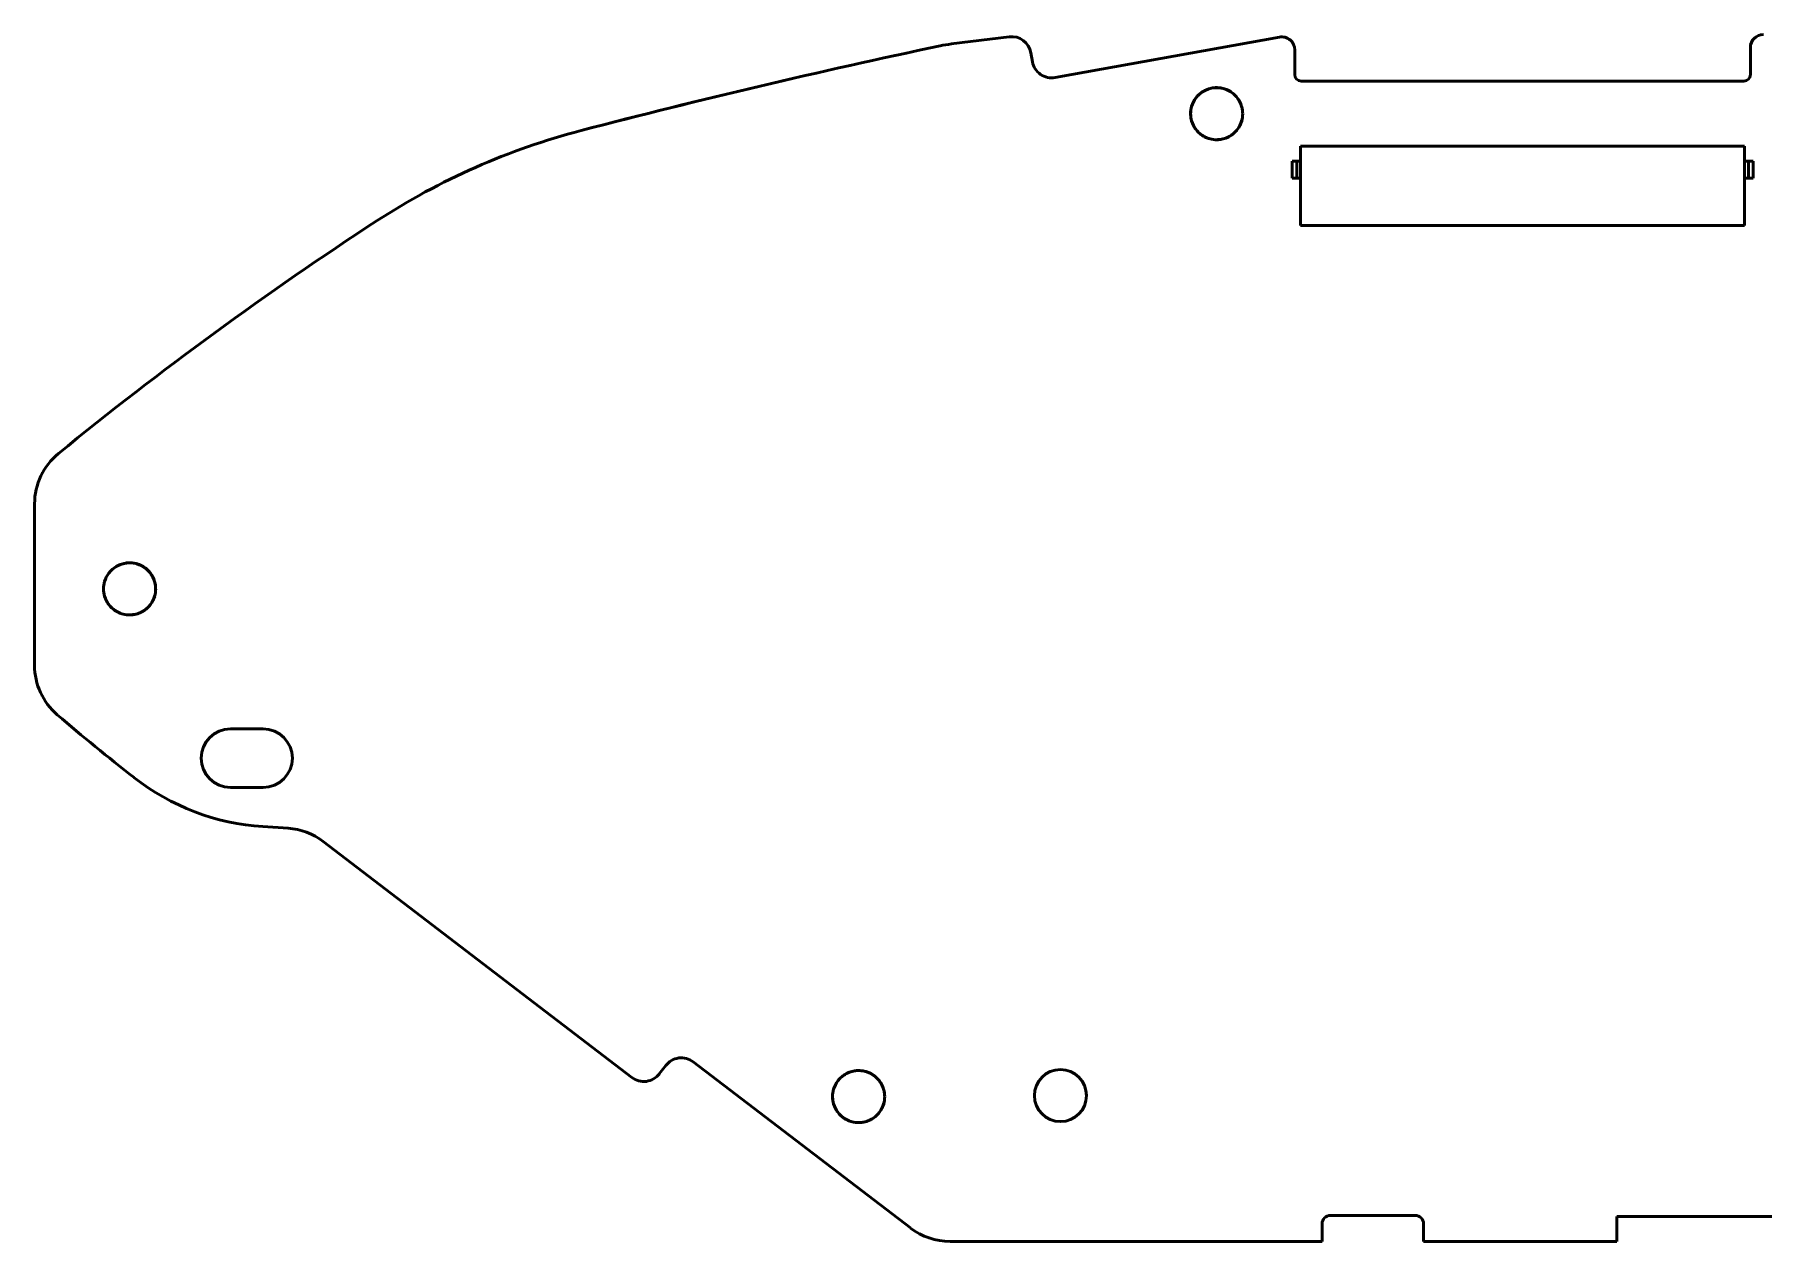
# Model space of a CAD drawing. Header units: millimetres. Extents: x 76 to 354, y 114 to 207.
# Drawn here: x 75.6 to 208.4, y 114 to 206.7 of the extents above; entities that cross this region are included whole.
import ezdxf

# ---------------------------------------------------------------- set-up
doc = ezdxf.new("R2010")
doc.units = ezdxf.units.MM
doc.layers.add('Visible (ISO)', color=7, linetype='Continuous', lineweight=50)

msp = doc.modelspace()

# ---------------------------------------------------------------- linework, layer by layer
at = {"layer": 'Visible (ISO)'}
for p, q in [((146.01, 205.97), (150.46, 206.51)), ((150.46, 206.51), (146.01, 205.97)), ((171.21, 206.49), (153.99, 203.39)), ((152.12, 205.29), (152.24, 204.6)), ((152.24, 204.6), (152.12, 205.29)), ((172.39, 203.61), (172.39, 205.51)), ((207.39, 205.69), (207.39, 203.61)), ((206.89, 203.11), (172.89, 203.11)), ((117.58, 199.32), (117.57, 199.32)), ((172.84, 198.11), (172.84, 192.01)), ((206.94, 198.11), (172.84, 198.11)), ((206.94, 192.01), (206.94, 198.11)), ((172.19, 196.96), (172.19, 195.66)), ((172.54, 196.96), (172.19, 196.96)), ((172.84, 196.96), (172.54, 196.96)), ((172.54, 196.96), (172.54, 195.66)), ((207.24, 196.96), (206.94, 196.96)), ((207.24, 196.96), (207.59, 196.96)), ((207.24, 195.66), (207.24, 196.96)), ((207.59, 195.66), (207.59, 196.96)), ((172.19, 195.66), (172.54, 195.66)), ((172.54, 195.66), (172.84, 195.66)), ((206.94, 195.66), (207.24, 195.66)), ((207.59, 195.66), (207.24, 195.66)), ((172.84, 192.01), (206.94, 192.01)), ((75.59, 158.24), (75.59, 170.64)), ((75.59, 170.64), (75.59, 158.24)), ((93.14, 153.36), (90.64, 153.36)), ((90.64, 148.86), (93.14, 148.86)), ((95.06, 145.72), (93.13, 145.85)), ((93.13, 145.85), (95.06, 145.72)), ((121.48, 126.57), (97.76, 144.7)), ((97.76, 144.7), (121.48, 126.57)), ((124.07, 127.5), (123.58, 126.86)), ((123.58, 126.86), (124.07, 127.5)), ((142.87, 115.02), (126.18, 127.78)), ((126.18, 127.78), (142.87, 115.02)), ((181.64, 115.99), (175.14, 115.99)), ((175.14, 115.99), (181.64, 115.99)), ((232.64, 115.91), (197.14, 115.91)), ((197.14, 115.91), (197.14, 113.99)), ((197.14, 115.91), (232.64, 115.91)), ((197.14, 113.99), (197.14, 115.91)), ((174.49, 115.34), (174.49, 113.99)), ((174.49, 113.99), (174.49, 115.34)), ((182.29, 113.99), (182.29, 115.34)), ((182.29, 115.34), (182.29, 113.99)), ((174.49, 113.99), (145.91, 113.99)), ((145.91, 113.99), (174.49, 113.99)), ((197.14, 113.99), (182.29, 113.99)), ((182.29, 113.99), (197.14, 113.99))]:
    msp.add_line(p, q, dxfattribs=at)
msp.add_circle((154.39, 125.19), 2, dxfattribs=at)
for centre, radius, start, end in [((147.23, 196.04), 10, 97.0003, 101.9563), ((147.23, 196.04), 10, 97.0003, 101.9563), ((150.64, 205.03), 1.5, 10.2352, 96.9801), ((150.64, 205.03), 1.5, 10.2352, 96.9801), ((171.39, 205.51), 1, 0, 100.2152), ((208.39, 205.69), 1, 90, 180), ((272.96, -397.68), 616.89, 101.95667, 104.58947), ((272.96, -397.68), 616.89, 101.95667, 104.58833), ((153.72, 204.86), 1.5, 190.2147, 280.2157), ((153.72, 204.86), 1.5, 190.2147, 280.2157), ((172.89, 203.61), 0.5, 180, 270), ((206.89, 203.61), 0.5, 270, 0), ((166.39, 200.61), 2, 118.069, 143.1262), ((166.39, 200.61), 2, 75.7508, 118.069), ((166.39, 200.61), 2, 61.93, 75.7508), ((166.39, 200.61), 2, 36.8738, 61.93), ((166.39, 200.61), 2, 163.7359, 180), ((166.39, 200.61), 2, 180, 196.2639), ((166.39, 200.61), 2, 143.1262, 163.7359), ((166.39, 200.61), 2, 16.2639, 36.8738), ((166.39, 200.61), 2, 0, 16.2639), ((166.39, 200.61), 2, 343.7359, 0), ((130.98, 147.78), 53.25, 104.5883, 123.0852), ((130.98, 147.78), 53.25, 104.5883, 123.0852), ((166.39, 200.61), 2, 196.2639, 216.8738), ((166.39, 200.61), 2, 216.8738, 241.93), ((166.39, 200.61), 2, 298.069, 323.1262), ((166.39, 200.61), 2, 323.1262, 343.7359), ((166.39, 200.61), 2, 241.93, 255.7508), ((166.39, 200.61), 2, 255.7508, 270), ((166.39, 200.61), 2, 270, 298.069), ((256.23, -44.45), 282.69, 123.0863, 129.2351), ((256.23, -44.45), 282.69, 123.0863, 129.2351), ((80.59, 170.64), 5, 129.2351, 180), ((80.59, 170.64), 5, 129.2351, 180), ((82.89, 164.11), 2, 75.7508, 118.069), ((82.89, 164.11), 2, 61.93, 75.7508), ((82.89, 164.11), 2, 163.7359, 180), ((82.89, 164.11), 2, 143.1262, 163.7359), ((82.89, 164.11), 2, 118.069, 143.1262), ((82.89, 164.11), 2, 36.8738, 61.93), ((82.89, 164.11), 2, 16.2639, 36.8738), ((82.89, 164.11), 2, 0, 16.2639), ((82.89, 164.11), 2, 180, 196.2639), ((82.89, 164.11), 2, 196.2639, 216.8738), ((82.89, 164.11), 2, 323.1262, 343.7359), ((82.89, 164.11), 2, 343.7359, 0), ((82.89, 164.11), 2, 216.8738, 241.93), ((82.89, 164.11), 2, 241.93, 255.7508), ((82.89, 164.11), 2, 255.7508, 270), ((82.89, 164.11), 2, 270, 298.069), ((82.89, 164.11), 2, 298.069, 323.1262), ((80.59, 158.24), 5, 180, 229.3549), ((80.59, 158.24), 5, 180, 229.3549), ((183.19, 277.75), 162.51, 229.3549, 232.04), ((183.19, 277.75), 162.51, 229.3549, 232.04), ((90.64, 151.11), 2.25, 90.011, 269.989), ((93.14, 151.11), 2.25, 270, 89.989), ((94.31, 163.83), 18.02, 232.0418, 266.2294), ((94.31, 163.83), 18.02, 232.0418, 266.2294), ((94.73, 140.73), 5, 52.6009, 86.231), ((94.73, 140.73), 5, 52.6009, 86.231), ((125.27, 126.59), 1.5, 52.6002, 142.6012), ((125.27, 126.59), 1.5, 52.6002, 142.6012), ((122.39, 127.77), 1.5, 232.6002, 322.6012), ((122.39, 127.77), 1.5, 232.6002, 322.6012), ((138.89, 125.11), 2, 143.1262, 163.7359), ((138.89, 125.11), 2, 118.069, 143.1262), ((138.89, 125.11), 2, 75.7508, 118.069), ((138.89, 125.11), 2, 61.93, 75.7508), ((138.89, 125.11), 2, 36.8738, 61.93), ((138.89, 125.11), 2, 16.2639, 36.8738), ((138.89, 125.11), 2, 163.7359, 180), ((138.89, 125.11), 2, 180, 196.2639), ((138.89, 125.11), 2, 0, 16.2639), ((138.89, 125.11), 2, 343.7359, 0), ((138.89, 125.11), 2, 196.2639, 216.8738), ((138.89, 125.11), 2, 216.8738, 241.93), ((138.89, 125.11), 2, 298.069, 323.1262), ((138.89, 125.11), 2, 323.1262, 343.7359), ((138.89, 125.11), 2, 241.93, 255.7508), ((138.89, 125.11), 2, 255.7508, 270), ((138.89, 125.11), 2, 270, 298.069), ((175.14, 115.34), 0.65, 90, 179.9763), ((175.14, 115.34), 0.65, 90, 179.9763), ((181.64, 115.34), 0.65, 0.0237, 89.9763), ((181.64, 115.34), 0.65, 0.0237, 89.9763), ((145.91, 118.99), 5, 232.601, 270), ((145.91, 118.99), 5, 232.601, 270)]:
    msp.add_arc(centre, radius, start, end, dxfattribs=at)
for centre, major_axis, ratio, start_param, end_param in [((191.71, 196.67), (-27.3, 4.26), 0.267642, 6.248319, 6.324852), ((179.74, 193.79), (-15.13, 7.74), 0.340546, 6.224401, 6.348149), ((141.07, 204.56), (-27.3, 4.26), 0.267639, 3.106727, 3.183259), ((153.05, 207.44), (-15.13, 7.74), 0.340552, 3.082807, 3.206558), ((108.21, 160.17), (-27.3, 4.26), 0.267647, 6.248319, 6.324853), ((96.24, 157.29), (-15.13, 7.74), 0.34055, 6.2244, 6.34815), ((69.55, 170.94), (-15.13, 7.74), 0.340539, 3.082809, 3.206555), ((57.57, 168.06), (-27.3, 4.26), 0.267643, 3.106727, 3.183259), ((152.24, 118.29), (-15.13, 7.74), 0.340552, 6.2244, 6.34815), ((164.21, 121.17), (-27.3, 4.26), 0.267642, 6.248319, 6.324852), ((113.57, 129.06), (-27.3, 4.26), 0.267643, 3.106727, 3.183259), ((125.55, 131.94), (-15.13, 7.74), 0.340549, 3.082808, 3.206557)]:
    msp.add_ellipse(centre, major_axis=major_axis, ratio=ratio, start_param=start_param, end_param=end_param, dxfattribs=at)
for points, knots in [([(165.45, 202.38), (165.29, 202.29), (165.15, 202.19), (165.02, 202.07), (164.98, 202.03), (164.94, 201.99), (164.9, 201.95), (164.88, 201.93), (164.86, 201.9), (164.85, 201.88), (164.84, 201.87), (164.83, 201.86), (164.82, 201.85), (164.81, 201.84), (164.81, 201.84), (164.8, 201.83), (164.8, 201.83), (164.8, 201.82), (164.8, 201.82), (164.79, 201.82), (164.79, 201.82), (164.79, 201.81)], [0, 0, 0, 0, 0.705357, 0.705357, 0.705357, 0.940088, 0.940088, 0.940088, 1.058245, 1.058245, 1.058245, 1.117326, 1.117326, 1.117326, 1.146869, 1.146869, 1.146869, 1.161646, 1.161646, 1.161646, 1.176424, 1.176424, 1.176424, 1.176424]), ([(166.88, 202.55), (166.69, 202.6), (166.49, 202.62), (166.29, 202.61), (166.24, 202.61), (166.19, 202.6), (166.14, 202.6), (166.09, 202.59), (166.04, 202.58), (166, 202.57), (165.85, 202.54), (165.71, 202.5), (165.58, 202.44), (165.56, 202.43), (165.54, 202.42), (165.51, 202.41), (165.49, 202.4), (165.47, 202.39), (165.45, 202.38)], [0, 0, 0, 0, 0.760788, 0.760788, 0.760788, 0.950919, 0.950919, 0.950919, 1.141049, 1.141049, 1.141049, 1.709175, 1.709175, 1.709175, 1.802557, 1.802557, 1.802557, 1.895939, 1.895939, 1.895939, 1.895939]), ([(167.33, 202.38), (167.25, 202.42), (167.16, 202.46), (167.07, 202.49), (167.01, 202.52), (166.95, 202.54), (166.88, 202.55)], [0, 0, 0, 0, 0.3724314, 0.3724314, 0.3724314, 0.6218922, 0.6218922, 0.6218922, 0.6218922]), ([(167.99, 201.81), (167.89, 201.95), (167.76, 202.08), (167.63, 202.19), (167.58, 202.22), (167.53, 202.26), (167.48, 202.29), (167.46, 202.3), (167.43, 202.32), (167.41, 202.33), (167.38, 202.35), (167.36, 202.36), (167.33, 202.38)], [0, 0, 0, 0, 0.703897, 0.703897, 0.703897, 0.938561, 0.938561, 0.938561, 1.056817, 1.056817, 1.056817, 1.175073, 1.175073, 1.175073, 1.175073]), ([(164.39, 200.61), (164.39, 200.5), (164.4, 200.39), (164.42, 200.27), (164.43, 200.24), (164.43, 200.2), (164.44, 200.16), (164.45, 200.14), (164.45, 200.13), (164.46, 200.11), (164.46, 200.1), (164.46, 200.09), (164.46, 200.08), (164.46, 200.08), (164.47, 200.07), (164.47, 200.07), (164.47, 200.06), (164.47, 200.06), (164.47, 200.06), (164.47, 200.06), (164.47, 200.06), (164.47, 200.05)], [0, 0, 0, 0, 0.5814266, 0.5814266, 0.5814266, 0.7753468, 0.7753468, 0.7753468, 0.8724897, 0.8724897, 0.8724897, 0.9210616, 0.9210616, 0.9210616, 0.9453512, 0.9453512, 0.9453512, 0.9575064, 0.9575064, 0.9575064, 0.9696615, 0.9696615, 0.9696615, 0.9696615]), ([(168.31, 201.17), (168.27, 201.31), (168.22, 201.44), (168.15, 201.57), (168.12, 201.61), (168.1, 201.65), (168.07, 201.69), (168.06, 201.71), (168.05, 201.73), (168.03, 201.75), (168.03, 201.76), (168.02, 201.77), (168.01, 201.78), (168.01, 201.79), (168, 201.79), (168, 201.8), (168, 201.8), (167.99, 201.81), (167.99, 201.81)], [0, 0, 0, 0, 0.638389, 0.638389, 0.638389, 0.851382, 0.851382, 0.851382, 0.958311, 0.958311, 0.958311, 1.011777, 1.011777, 1.011777, 1.038513, 1.038513, 1.038513, 1.065249, 1.065249, 1.065249, 1.065249]), ([(168.39, 200.61), (168.39, 200.73), (168.38, 200.84), (168.36, 200.95), (168.36, 200.99), (168.35, 201.03), (168.34, 201.06), (168.34, 201.08), (168.33, 201.1), (168.33, 201.12), (168.32, 201.13), (168.32, 201.14), (168.32, 201.15), (168.32, 201.15), (168.32, 201.15), (168.31, 201.16), (168.31, 201.16), (168.31, 201.16), (168.31, 201.17), (168.31, 201.17), (168.31, 201.17), (168.31, 201.17)], [0, 0, 0, 0, 0.5814266, 0.5814266, 0.5814266, 0.7753468, 0.7753468, 0.7753468, 0.8724897, 0.8724897, 0.8724897, 0.9210616, 0.9210616, 0.9210616, 0.9453512, 0.9453512, 0.9453512, 0.9575064, 0.9575064, 0.9575064, 0.9696615, 0.9696615, 0.9696615, 0.9696615]), ([(164.47, 200.05), (164.51, 199.91), (164.57, 199.78), (164.63, 199.65), (164.66, 199.61), (164.68, 199.57), (164.71, 199.53), (164.72, 199.51), (164.73, 199.49), (164.75, 199.47), (164.76, 199.46), (164.76, 199.45), (164.77, 199.44), (164.77, 199.44), (164.78, 199.43), (164.78, 199.43), (164.78, 199.42), (164.79, 199.42), (164.79, 199.41)], [0, 0, 0, 0, 0.638389, 0.638389, 0.638389, 0.851382, 0.851382, 0.851382, 0.958311, 0.958311, 0.958311, 1.011777, 1.011777, 1.011777, 1.038513, 1.038513, 1.038513, 1.065249, 1.065249, 1.065249, 1.065249]), ([(164.79, 199.41), (164.9, 199.27), (165.02, 199.15), (165.16, 199.04), (165.2, 199), (165.25, 198.97), (165.3, 198.94), (165.32, 198.92), (165.35, 198.91), (165.37, 198.89), (165.4, 198.88), (165.42, 198.86), (165.45, 198.85)], [0, 0, 0, 0, 0.703897, 0.703897, 0.703897, 0.938561, 0.938561, 0.938561, 1.056817, 1.056817, 1.056817, 1.175073, 1.175073, 1.175073, 1.175073]), ([(167.33, 198.85), (167.49, 198.93), (167.63, 199.03), (167.76, 199.15), (167.8, 199.19), (167.84, 199.23), (167.88, 199.28), (167.9, 199.3), (167.92, 199.32), (167.94, 199.34), (167.95, 199.35), (167.95, 199.37), (167.96, 199.38), (167.97, 199.38), (167.97, 199.39), (167.98, 199.4), (167.98, 199.4), (167.98, 199.4), (167.98, 199.4), (167.99, 199.41), (167.99, 199.41), (167.99, 199.41)], [0, 0, 0, 0, 0.705357, 0.705357, 0.705357, 0.940088, 0.940088, 0.940088, 1.058245, 1.058245, 1.058245, 1.117326, 1.117326, 1.117326, 1.146869, 1.146869, 1.146869, 1.161646, 1.161646, 1.161646, 1.176424, 1.176424, 1.176424, 1.176424]), ([(165.45, 198.85), (165.53, 198.8), (165.62, 198.76), (165.71, 198.73), (165.77, 198.71), (165.84, 198.69), (165.9, 198.67)], [0, 0, 0, 0, 0.3724314, 0.3724314, 0.3724314, 0.6218922, 0.6218922, 0.6218922, 0.6218922]), ([(166.39, 198.61), (166.42, 198.61), (166.46, 198.61), (166.49, 198.62), (166.54, 198.62), (166.59, 198.62), (166.64, 198.63), (166.69, 198.63), (166.74, 198.64), (166.79, 198.65), (166.93, 198.68), (167.07, 198.72), (167.2, 198.78), (167.22, 198.79), (167.25, 198.8), (167.27, 198.81), (167.29, 198.83), (167.31, 198.84), (167.33, 198.85)], [0.634055, 0.634055, 0.634055, 0.634055, 0.760788, 0.760788, 0.760788, 0.950919, 0.950919, 0.950919, 1.141049, 1.141049, 1.141049, 1.709175, 1.709175, 1.709175, 1.802557, 1.802557, 1.802557, 1.895939, 1.895939, 1.895939, 1.895939]), ([(83.38, 166.05), (83.19, 166.1), (82.99, 166.12), (82.79, 166.11), (82.74, 166.11), (82.69, 166.1), (82.64, 166.1), (82.59, 166.09), (82.54, 166.08), (82.5, 166.07), (82.35, 166.04), (82.21, 166), (82.08, 165.94), (82.06, 165.93), (82.04, 165.92), (82.01, 165.91), (81.99, 165.9), (81.97, 165.89), (81.95, 165.88)], [0, 0, 0, 0, 0.760788, 0.760788, 0.760788, 0.950919, 0.950919, 0.950919, 1.141049, 1.141049, 1.141049, 1.709175, 1.709175, 1.709175, 1.802557, 1.802557, 1.802557, 1.895939, 1.895939, 1.895939, 1.895939]), ([(83.83, 165.88), (83.75, 165.92), (83.66, 165.96), (83.57, 165.99), (83.51, 166.02), (83.45, 166.04), (83.38, 166.05)], [0, 0, 0, 0, 0.3724315, 0.3724315, 0.3724315, 0.6218923, 0.6218923, 0.6218923, 0.6218923]), ([(81.95, 165.88), (81.79, 165.79), (81.65, 165.69), (81.52, 165.57), (81.48, 165.53), (81.44, 165.49), (81.4, 165.45), (81.38, 165.43), (81.36, 165.4), (81.35, 165.38), (81.34, 165.37), (81.33, 165.36), (81.32, 165.35), (81.31, 165.34), (81.31, 165.34), (81.3, 165.33), (81.3, 165.33), (81.3, 165.32), (81.3, 165.32), (81.29, 165.32), (81.29, 165.32), (81.29, 165.31)], [0, 0, 0, 0, 0.705357, 0.705357, 0.705357, 0.940088, 0.940088, 0.940088, 1.058246, 1.058246, 1.058246, 1.117326, 1.117326, 1.117326, 1.146869, 1.146869, 1.146869, 1.161646, 1.161646, 1.161646, 1.176424, 1.176424, 1.176424, 1.176424]), ([(84.49, 165.31), (84.39, 165.45), (84.26, 165.58), (84.13, 165.69), (84.08, 165.72), (84.03, 165.76), (83.98, 165.79), (83.96, 165.8), (83.93, 165.82), (83.91, 165.83), (83.88, 165.85), (83.86, 165.86), (83.83, 165.88)], [0, 0, 0, 0, 0.703897, 0.703897, 0.703897, 0.938561, 0.938561, 0.938561, 1.056817, 1.056817, 1.056817, 1.175073, 1.175073, 1.175073, 1.175073]), ([(84.81, 164.67), (84.77, 164.81), (84.72, 164.94), (84.65, 165.07), (84.62, 165.11), (84.6, 165.15), (84.57, 165.19), (84.56, 165.21), (84.55, 165.23), (84.53, 165.25), (84.53, 165.26), (84.52, 165.27), (84.51, 165.28), (84.51, 165.29), (84.5, 165.29), (84.5, 165.3), (84.5, 165.3), (84.49, 165.31), (84.49, 165.31)], [0, 0, 0, 0, 0.638389, 0.638389, 0.638389, 0.851382, 0.851382, 0.851382, 0.958311, 0.958311, 0.958311, 1.011777, 1.011777, 1.011777, 1.038513, 1.038513, 1.038513, 1.065249, 1.065249, 1.065249, 1.065249]), ([(84.89, 164.11), (84.89, 164.23), (84.88, 164.34), (84.86, 164.45), (84.86, 164.49), (84.85, 164.53), (84.84, 164.56), (84.84, 164.58), (84.83, 164.6), (84.83, 164.62), (84.82, 164.63), (84.82, 164.64), (84.82, 164.65), (84.82, 164.65), (84.82, 164.65), (84.81, 164.66), (84.81, 164.66), (84.81, 164.66), (84.81, 164.67), (84.81, 164.67), (84.81, 164.67), (84.81, 164.67)], [0, 0, 0, 0, 0.5814266, 0.5814266, 0.5814266, 0.7753468, 0.7753468, 0.7753468, 0.8724897, 0.8724897, 0.8724897, 0.9210616, 0.9210616, 0.9210616, 0.9453512, 0.9453512, 0.9453512, 0.9575064, 0.9575064, 0.9575064, 0.9696615, 0.9696615, 0.9696615, 0.9696615]), ([(80.89, 164.11), (80.89, 164), (80.9, 163.89), (80.92, 163.77), (80.93, 163.74), (80.93, 163.7), (80.94, 163.66), (80.95, 163.64), (80.95, 163.63), (80.96, 163.61), (80.96, 163.6), (80.96, 163.59), (80.96, 163.58), (80.96, 163.58), (80.97, 163.57), (80.97, 163.57), (80.97, 163.56), (80.97, 163.56), (80.97, 163.56), (80.97, 163.56), (80.97, 163.56), (80.97, 163.55)], [0, 0, 0, 0, 0.5814266, 0.5814266, 0.5814266, 0.7753468, 0.7753468, 0.7753468, 0.8724897, 0.8724897, 0.8724897, 0.9210616, 0.9210616, 0.9210616, 0.9453512, 0.9453512, 0.9453512, 0.9575063, 0.9575063, 0.9575063, 0.9696615, 0.9696615, 0.9696615, 0.9696615]), ([(80.97, 163.55), (81.01, 163.41), (81.07, 163.28), (81.13, 163.15), (81.16, 163.11), (81.18, 163.07), (81.21, 163.03), (81.22, 163.01), (81.23, 162.99), (81.25, 162.97), (81.26, 162.96), (81.26, 162.95), (81.27, 162.94), (81.27, 162.94), (81.28, 162.93), (81.28, 162.93), (81.28, 162.92), (81.29, 162.92), (81.29, 162.91)], [0, 0, 0, 0, 0.638389, 0.638389, 0.638389, 0.851382, 0.851382, 0.851382, 0.958311, 0.958311, 0.958311, 1.011777, 1.011777, 1.011777, 1.038513, 1.038513, 1.038513, 1.065249, 1.065249, 1.065249, 1.065249]), ([(81.29, 162.91), (81.4, 162.77), (81.52, 162.65), (81.66, 162.54), (81.7, 162.5), (81.75, 162.47), (81.8, 162.44), (81.82, 162.42), (81.85, 162.41), (81.87, 162.39), (81.9, 162.38), (81.92, 162.36), (81.95, 162.35)], [0, 0, 0, 0, 0.703897, 0.703897, 0.703897, 0.938561, 0.938561, 0.938561, 1.056817, 1.056817, 1.056817, 1.175073, 1.175073, 1.175073, 1.175073]), ([(81.95, 162.35), (82.03, 162.3), (82.12, 162.26), (82.21, 162.23), (82.27, 162.21), (82.34, 162.19), (82.4, 162.17)], [0, 0, 0, 0, 0.3724314, 0.3724314, 0.3724314, 0.6218922, 0.6218922, 0.6218922, 0.6218922]), ([(82.89, 162.11), (82.92, 162.11), (82.96, 162.11), (82.99, 162.12), (83.04, 162.12), (83.09, 162.12), (83.14, 162.13), (83.19, 162.13), (83.24, 162.14), (83.29, 162.15), (83.43, 162.18), (83.57, 162.22), (83.7, 162.28), (83.72, 162.29), (83.75, 162.3), (83.77, 162.31), (83.79, 162.33), (83.81, 162.34), (83.83, 162.35)], [0.634055, 0.634055, 0.634055, 0.634055, 0.760788, 0.760788, 0.760788, 0.950919, 0.950919, 0.950919, 1.141049, 1.141049, 1.141049, 1.709175, 1.709175, 1.709175, 1.802557, 1.802557, 1.802557, 1.895939, 1.895939, 1.895939, 1.895939]), ([(83.83, 162.35), (83.99, 162.43), (84.13, 162.53), (84.26, 162.65), (84.3, 162.69), (84.34, 162.73), (84.38, 162.78), (84.4, 162.8), (84.42, 162.82), (84.44, 162.84), (84.45, 162.85), (84.45, 162.87), (84.46, 162.88), (84.47, 162.88), (84.47, 162.89), (84.48, 162.9), (84.48, 162.9), (84.48, 162.9), (84.48, 162.9), (84.49, 162.91), (84.49, 162.91), (84.49, 162.91)], [0, 0, 0, 0, 0.705357, 0.705357, 0.705357, 0.940088, 0.940088, 0.940088, 1.058245, 1.058245, 1.058245, 1.117326, 1.117326, 1.117326, 1.146869, 1.146869, 1.146869, 1.161646, 1.161646, 1.161646, 1.176424, 1.176424, 1.176424, 1.176424]), ([(137.95, 126.88), (137.79, 126.79), (137.65, 126.69), (137.52, 126.57), (137.48, 126.53), (137.44, 126.49), (137.4, 126.45), (137.38, 126.43), (137.36, 126.4), (137.35, 126.38), (137.34, 126.37), (137.33, 126.36), (137.32, 126.35), (137.31, 126.34), (137.31, 126.34), (137.3, 126.33), (137.3, 126.33), (137.3, 126.32), (137.3, 126.32), (137.29, 126.32), (137.29, 126.32), (137.29, 126.31)], [0, 0, 0, 0, 0.705357, 0.705357, 0.705357, 0.940088, 0.940088, 0.940088, 1.058245, 1.058245, 1.058245, 1.117326, 1.117326, 1.117326, 1.146869, 1.146869, 1.146869, 1.161646, 1.161646, 1.161646, 1.176424, 1.176424, 1.176424, 1.176424]), ([(139.38, 127.05), (139.19, 127.1), (138.99, 127.12), (138.79, 127.11), (138.74, 127.11), (138.69, 127.1), (138.64, 127.1), (138.59, 127.09), (138.54, 127.08), (138.5, 127.07), (138.35, 127.04), (138.21, 127), (138.08, 126.94), (138.06, 126.93), (138.04, 126.92), (138.01, 126.91), (137.99, 126.9), (137.97, 126.89), (137.95, 126.88)], [0, 0, 0, 0, 0.760788, 0.760788, 0.760788, 0.950919, 0.950919, 0.950919, 1.141049, 1.141049, 1.141049, 1.709175, 1.709175, 1.709175, 1.802557, 1.802557, 1.802557, 1.895939, 1.895939, 1.895939, 1.895939]), ([(139.83, 126.88), (139.75, 126.92), (139.66, 126.96), (139.57, 126.99), (139.51, 127.02), (139.45, 127.04), (139.38, 127.05)], [0, 0, 0, 0, 0.3724314, 0.3724314, 0.3724314, 0.6218922, 0.6218922, 0.6218922, 0.6218922]), ([(140.49, 126.31), (140.39, 126.45), (140.26, 126.58), (140.13, 126.69), (140.08, 126.72), (140.03, 126.76), (139.98, 126.79), (139.96, 126.8), (139.93, 126.82), (139.91, 126.83), (139.88, 126.85), (139.86, 126.86), (139.83, 126.88)], [0, 0, 0, 0, 0.703897, 0.703897, 0.703897, 0.938561, 0.938561, 0.938561, 1.056817, 1.056817, 1.056817, 1.175073, 1.175073, 1.175073, 1.175073]), ([(140.81, 125.67), (140.77, 125.81), (140.72, 125.94), (140.65, 126.07), (140.62, 126.11), (140.6, 126.15), (140.57, 126.19), (140.56, 126.21), (140.55, 126.23), (140.53, 126.25), (140.53, 126.26), (140.52, 126.27), (140.51, 126.28), (140.51, 126.29), (140.5, 126.29), (140.5, 126.3), (140.5, 126.3), (140.49, 126.31), (140.49, 126.31)], [0, 0, 0, 0, 0.638389, 0.638389, 0.638389, 0.851382, 0.851382, 0.851382, 0.958311, 0.958311, 0.958311, 1.011777, 1.011777, 1.011777, 1.038513, 1.038513, 1.038513, 1.065249, 1.065249, 1.065249, 1.065249]), ([(136.89, 125.11), (136.89, 125), (136.9, 124.89), (136.92, 124.77), (136.93, 124.74), (136.93, 124.7), (136.94, 124.66), (136.95, 124.64), (136.95, 124.63), (136.96, 124.61), (136.96, 124.6), (136.96, 124.59), (136.96, 124.58), (136.96, 124.58), (136.97, 124.57), (136.97, 124.57), (136.97, 124.56), (136.97, 124.56), (136.97, 124.56), (136.97, 124.56), (136.97, 124.56), (136.97, 124.55)], [0, 0, 0, 0, 0.5814266, 0.5814266, 0.5814266, 0.7753468, 0.7753468, 0.7753468, 0.8724897, 0.8724897, 0.8724897, 0.9210616, 0.9210616, 0.9210616, 0.9453512, 0.9453512, 0.9453512, 0.9575063, 0.9575063, 0.9575063, 0.9696615, 0.9696615, 0.9696615, 0.9696615]), ([(140.89, 125.11), (140.89, 125.23), (140.88, 125.34), (140.86, 125.45), (140.86, 125.49), (140.85, 125.53), (140.84, 125.56), (140.84, 125.58), (140.83, 125.6), (140.83, 125.62), (140.82, 125.63), (140.82, 125.64), (140.82, 125.65), (140.82, 125.65), (140.82, 125.65), (140.81, 125.66), (140.81, 125.66), (140.81, 125.66), (140.81, 125.67), (140.81, 125.67), (140.81, 125.67), (140.81, 125.67)], [0, 0, 0, 0, 0.5814266, 0.5814266, 0.5814266, 0.7753468, 0.7753468, 0.7753468, 0.8724897, 0.8724897, 0.8724897, 0.9210616, 0.9210616, 0.9210616, 0.9453512, 0.9453512, 0.9453512, 0.9575063, 0.9575063, 0.9575063, 0.9696615, 0.9696615, 0.9696615, 0.9696615]), ([(136.97, 124.55), (137.01, 124.41), (137.07, 124.28), (137.13, 124.15), (137.16, 124.11), (137.18, 124.07), (137.21, 124.03), (137.22, 124.01), (137.23, 123.99), (137.25, 123.97), (137.26, 123.96), (137.26, 123.95), (137.27, 123.94), (137.27, 123.94), (137.28, 123.93), (137.28, 123.93), (137.28, 123.92), (137.29, 123.92), (137.29, 123.91)], [0, 0, 0, 0, 0.638389, 0.638389, 0.638389, 0.851382, 0.851382, 0.851382, 0.958311, 0.958311, 0.958311, 1.011777, 1.011777, 1.011777, 1.038513, 1.038513, 1.038513, 1.065249, 1.065249, 1.065249, 1.065249]), ([(137.29, 123.91), (137.4, 123.77), (137.52, 123.65), (137.66, 123.54), (137.7, 123.5), (137.75, 123.47), (137.8, 123.44), (137.82, 123.42), (137.85, 123.41), (137.87, 123.39), (137.9, 123.38), (137.92, 123.36), (137.95, 123.35)], [0, 0, 0, 0, 0.703897, 0.703897, 0.703897, 0.938561, 0.938561, 0.938561, 1.056817, 1.056817, 1.056817, 1.175073, 1.175073, 1.175073, 1.175073]), ([(139.83, 123.35), (139.99, 123.43), (140.13, 123.53), (140.26, 123.65), (140.3, 123.69), (140.34, 123.73), (140.38, 123.78), (140.4, 123.8), (140.42, 123.82), (140.44, 123.84), (140.45, 123.85), (140.45, 123.87), (140.46, 123.88), (140.47, 123.88), (140.47, 123.89), (140.48, 123.9), (140.48, 123.9), (140.48, 123.9), (140.48, 123.9), (140.49, 123.91), (140.49, 123.91), (140.49, 123.91)], [0, 0, 0, 0, 0.705357, 0.705357, 0.705357, 0.940088, 0.940088, 0.940088, 1.058246, 1.058246, 1.058246, 1.117326, 1.117326, 1.117326, 1.146869, 1.146869, 1.146869, 1.161646, 1.161646, 1.161646, 1.176424, 1.176424, 1.176424, 1.176424]), ([(137.95, 123.35), (138.03, 123.3), (138.12, 123.26), (138.21, 123.23), (138.27, 123.21), (138.34, 123.19), (138.4, 123.17)], [0, 0, 0, 0, 0.3724314, 0.3724314, 0.3724314, 0.6218922, 0.6218922, 0.6218922, 0.6218922]), ([(138.89, 123.11), (138.92, 123.11), (138.96, 123.11), (138.99, 123.12), (139.04, 123.12), (139.09, 123.12), (139.14, 123.13), (139.19, 123.13), (139.24, 123.14), (139.29, 123.15), (139.43, 123.18), (139.57, 123.22), (139.7, 123.28), (139.72, 123.29), (139.75, 123.3), (139.77, 123.31), (139.79, 123.33), (139.81, 123.34), (139.83, 123.35)], [0.634055, 0.634055, 0.634055, 0.634055, 0.760788, 0.760788, 0.760788, 0.950919, 0.950919, 0.950919, 1.141049, 1.141049, 1.141049, 1.709175, 1.709175, 1.709175, 1.802557, 1.802557, 1.802557, 1.895939, 1.895939, 1.895939, 1.895939])]:
    msp.add_open_spline(points, degree=3, knots=knots, dxfattribs=at)
for points in [[(165.9, 198.67), (166.06, 198.63), (166.22, 198.61), (166.39, 198.61)], [(82.4, 162.17), (82.56, 162.13), (82.72, 162.11), (82.89, 162.11)], [(138.4, 123.17), (138.56, 123.13), (138.72, 123.11), (138.89, 123.11)]]:
    msp.add_open_spline(points, degree=3, dxfattribs=at)

doc.saveas('drawing.dxf')
